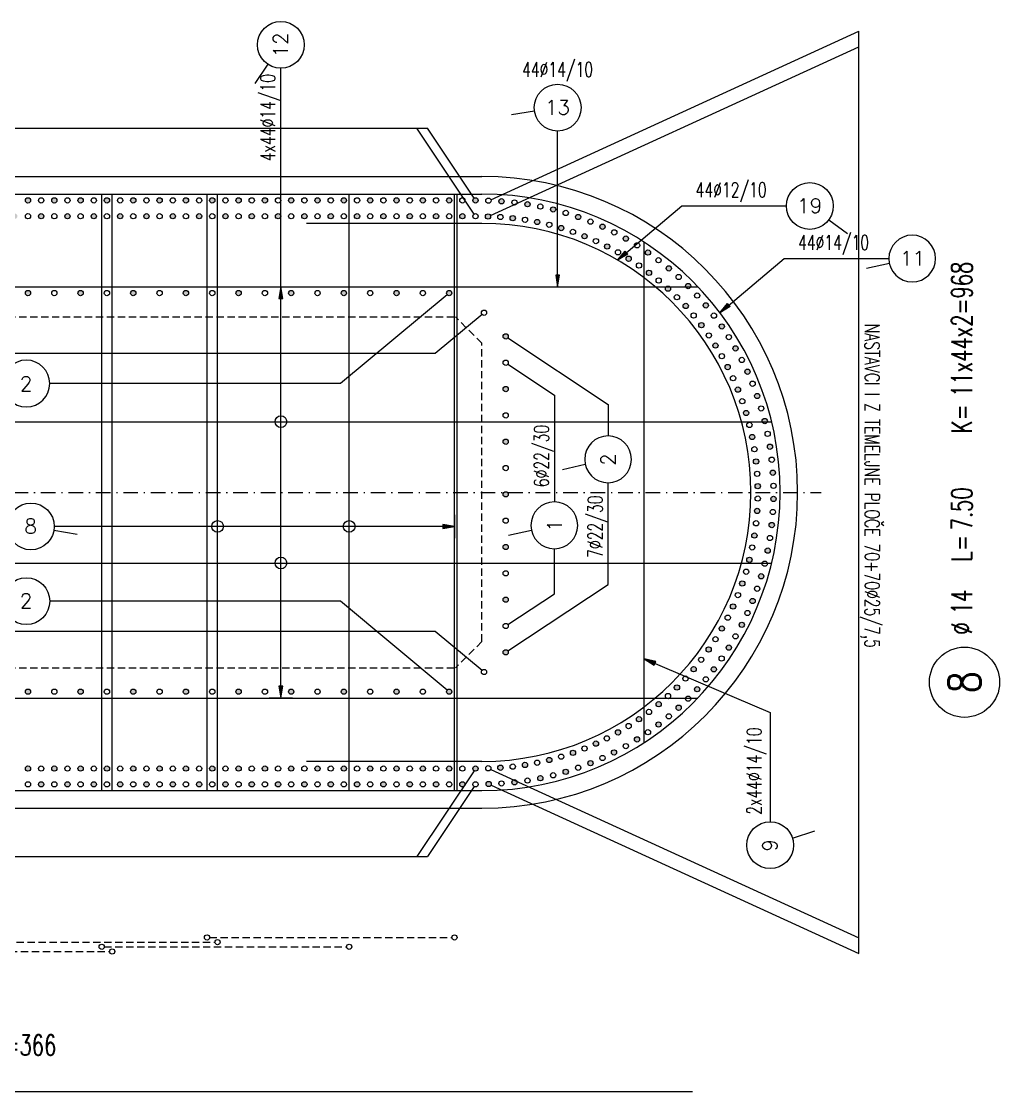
# Model space of a CAD drawing. Extents: x 29670 to 39758, y 69667 to 72992.
# Drawn here: x 35438 to 36274, y 70727 to 71642 of the extents above; entities that cross this region are included whole.
import ezdxf
from ezdxf.enums import TextEntityAlignment as Align

# ---------------------------------------------------------------- set-up
doc = ezdxf.new("R2010")
doc.units = 0
doc.header["$LTSCALE"] = 50
doc.linetypes.add('CENTER', pattern=[0.47, 0.25, -0.1, 0.02, -0.1])
doc.linetypes.add('HIDDEN2', pattern=[0.1875, 0.125, -0.0625])
for name, color, linetype in [('ARM', 1, 'CONTINUOUS'), ('ARM-I', 6, 'CONTINUOUS'), ('ARMATURA', 1, 'CONTINUOUS'), ('BETON', 7, 'CONTINUOUS'), ('CRTICA', 7, 'CONTINUOUS'), ('KOTE', 4, 'CONTINUOUS'), ('NEVIDLJIVO', 9, 'HIDDEN2'), ('OSI', 2, 'CENTER'), ('TANKO', 8, 'CONTINUOUS')]:
    doc.layers.add(name, color=color, linetype=linetype)
doc.styles.add('KOTE', font='romans.shx', dxfattribs={"width": 0.7})
doc.styles.get("Standard").update_dxf_attribs({"font": 'romans.shx', "width": 0.9})

# ---------------------------------------------------------------- blocks, each defined once
blk = doc.blocks.new('POZ')
at = {"layer": 'ARM-I'}
blk.add_circle((0, 0), 0.6, dxfattribs=at)
at = {"layer": 'ARM', "width": 0.7}
for s, p in [('%%c', (0.814, -0.125)), ('L=', (2.064, -0.125)), ('K=', (4.256, -0.125))]:
    blk.add_text(s, height=0.35, dxfattribs=at).set_placement(p)
for tag, p in [('VA', (0.879, 0.435)), ('FI', (1.162, -0.13)), ('DUZ', (2.598, -0.13)), ('KOM', (4.881, -0.13))]:
    blk.add_attdef(tag, p, '', height=0.35, dxfattribs=at)
at = {"layer": 'ARM', "width": 0.7, "flags": 1}
for tag, p in [('TIP', (1.038, -0.896)), ('A', (1.162, -1.411)), ('B', (1.162, -1.918)), ('C', (1.162, -2.426)), ('D', (1.162, -2.934)), ('E', (1.162, -3.441)), ('F', (1.162, -3.949)), ('G', (1.162, -4.457)), ('H', (1.162, -4.964)), ('I', (1.162, -5.472)), ('J', (1.162, -5.98)), ('K', (1.162, -6.487)), ('L', (1.162, -6.995)), ('M', (1.162, -7.503)), ('N', (1.162, -8.011))]:
    blk.add_attdef(tag, p, '', height=0.35, dxfattribs=at)
at = {"layer": 'ARM-I', "width": 0.8}
blk.add_attdef('POZ', text='', height=0.55, dxfattribs=at).set_placement((0, 0), align=Align.MIDDLE)
blk = doc.blocks.new('P')
at = {"layer": 'KOTE'}
blk.add_circle((0, 0), 0.4, dxfattribs=at)
blk.add_attdef('P', text='', height=0.25, dxfattribs=at).set_placement((-0.004, 0.004), align=Align.MIDDLE)
blk = doc.blocks.new('S')
at = {"layer": 'KOTE', "color": 9}
blk.add_line((0, 1), (0, -1), dxfattribs=at)
blk.add_lwpolyline([(-1, 0.167), (-1, -0.167), (0, 0)], close=True, dxfattribs=at)
at = {"layer": 'KOTE', "color": 9, "linetype": 'ByBlock'}
blk.add_solid([(-1, 0.167), (-1, -0.167), (0, 0)], dxfattribs=at)
blk = doc.blocks.new('STR')
at = {"layer": 'KOTE', "color": 9}
blk.add_lwpolyline([(-1, 0.167), (-1, -0.167), (0, 0)], close=True, dxfattribs=at)
at = {"layer": 'KOTE', "color": 9, "linetype": 'ByBlock'}
blk.add_solid([(-1, 0.167), (-1, -0.167), (0, 0)], dxfattribs=at)

msp = doc.modelspace()

# ---------------------------------------------------------------- hatches: boundary and pattern name
at = {"layer": 'TANKO'}
h = msp.add_hatch(color=256, dxfattribs=at)
edge = h.paths.add_edge_path()
edge.add_arc((35713.42, 71488.92), 2.25, 0, 360)
edge = h.paths.add_edge_path()
edge.add_arc((35702.16, 71475.42), 2.25, 0, 360)
edge = h.paths.add_edge_path()
edge.add_arc((35690.91, 71488.92), 2.25, 0, 360)
edge = h.paths.add_edge_path()
edge.add_arc((35679.66, 71475.42), 2.25, 0, 360)
edge = h.paths.add_edge_path()
edge.add_arc((35668.4, 71488.92), 2.25, 0, 360)
edge = h.paths.add_edge_path()
edge.add_arc((35657.15, 71475.42), 2.25, 0, 360)
edge = h.paths.add_edge_path()
edge.add_arc((35645.89, 71488.92), 2.25, 0, 360)
edge = h.paths.add_edge_path()
edge.add_arc((35634.64, 71475.42), 2.25, 0, 360)
edge = h.paths.add_edge_path()
edge.add_arc((35623.39, 71488.92), 2.25, 0, 360)
edge = h.paths.add_edge_path()
edge.add_arc((35612.13, 71475.42), 2.25, 0, 360)
edge = h.paths.add_edge_path()
edge.add_arc((35600.88, 71488.92), 2.25, 0, 360)
edge = h.paths.add_edge_path()
edge.add_arc((35589.62, 71475.42), 2.25, 0, 360)
edge = h.paths.add_edge_path()
edge.add_arc((35578.37, 71488.92), 2.25, 0, 360)
edge = h.paths.add_edge_path()
edge.add_arc((35567.11, 71475.42), 2.25, 0, 360)
edge = h.paths.add_edge_path()
edge.add_arc((35555.86, 71488.92), 2.25, 0, 360)
edge = h.paths.add_edge_path()
edge.add_arc((35544.61, 71475.42), 2.25, 0, 360)
edge = h.paths.add_edge_path()
edge.add_arc((35533.35, 71488.92), 2.25, 0, 360)
edge = h.paths.add_edge_path()
edge.add_arc((35522.1, 71475.42), 2.25, 0, 360)
edge = h.paths.add_edge_path()
edge.add_arc((35510.84, 71488.92), 2.25, 0, 360)
edge = h.paths.add_edge_path()
edge.add_arc((35499.59, 71475.42), 2.25, 0, 360)
edge = h.paths.add_edge_path()
edge.add_arc((35488.33, 71488.92), 2.25, 0, 360)
edge = h.paths.add_edge_path()
edge.add_arc((35477.08, 71475.42), 2.25, 0, 360)
edge = h.paths.add_edge_path()
edge.add_arc((35465.83, 71488.92), 2.25, 0, 360)
edge = h.paths.add_edge_path()
edge.add_arc((35454.57, 71475.42), 2.25, 0, 360)
edge = h.paths.add_edge_path()
edge.add_arc((35443.32, 71488.92), 2.25, 0, 360)
edge = h.paths.add_edge_path()
edge.add_arc((35432.06, 71475.42), 2.25, 0, 360)
edge = h.paths.add_edge_path()
edge.add_arc((35420.81, 71488.92), 2.25, 0, 360)
edge = h.paths.add_edge_path()
edge.add_arc((35409.56, 71475.42), 2.25, 0, 360)
edge = h.paths.add_edge_path()
edge.add_arc((35398.3, 71488.92), 2.25, 0, 360)
edge = h.paths.add_edge_path()
edge.add_arc((35387.05, 71475.42), 2.25, 0, 360)
edge = h.paths.add_edge_path()
edge.add_arc((35375.79, 71488.92), 2.25, 0, 360)
edge = h.paths.add_edge_path()
edge.add_arc((35364.54, 71475.42), 2.25, 0, 360)
edge = h.paths.add_edge_path()
edge.add_arc((35353.28, 71488.92), 2.25, 0, 360)
edge = h.paths.add_edge_path()
edge.add_arc((35342.03, 71475.42), 2.25, 0, 360)
edge = h.paths.add_edge_path()
edge.add_arc((35330.78, 71488.92), 2.25, 0, 360)
edge = h.paths.add_edge_path()
edge.add_arc((35319.52, 71475.42), 2.25, 0, 360)
h = msp.add_hatch(color=256, dxfattribs=at)
edge = h.paths.add_edge_path()
edge.add_arc((36007.72, 71415.7), 2.25, 0, 360)
edge = h.paths.add_edge_path()
edge.add_arc((35990.52, 71413.46), 2.25, 0, 360)
edge = h.paths.add_edge_path()
edge.add_arc((35991.2, 71430.8), 2.25, 0, 360)
edge = h.paths.add_edge_path()
edge.add_arc((35974.28, 71427.02), 2.25, 0, 360)
edge = h.paths.add_edge_path()
edge.add_arc((35973.41, 71444.35), 2.25, 0, 360)
edge = h.paths.add_edge_path()
edge.add_arc((35956.88, 71439.08), 2.25, 0, 360)
edge = h.paths.add_edge_path()
edge.add_arc((35954.46, 71456.25), 2.25, 0, 360)
edge = h.paths.add_edge_path()
edge.add_arc((35938.47, 71449.53), 2.25, 0, 360)
edge = h.paths.add_edge_path()
edge.add_arc((35934.51, 71466.41), 2.25, 0, 360)
edge = h.paths.add_edge_path()
edge.add_arc((35919.19, 71458.29), 2.25, 0, 360)
edge = h.paths.add_edge_path()
edge.add_arc((35913.73, 71474.75), 2.25, 0, 360)
edge = h.paths.add_edge_path()
edge.add_arc((35899.2, 71465.28), 2.25, 0, 360)
edge = h.paths.add_edge_path()
edge.add_arc((35892.3, 71481.19), 2.25, 0, 360)
edge = h.paths.add_edge_path()
edge.add_arc((35878.69, 71470.45), 2.25, 0, 360)
edge = h.paths.add_edge_path()
edge.add_arc((35870.38, 71485.67), 2.25, 0, 360)
edge = h.paths.add_edge_path()
edge.add_arc((35857.78, 71473.76), 2.25, 0, 360)
edge = h.paths.add_edge_path()
edge.add_arc((35848.13, 71488.18), 2.25, 0, 360)
edge = h.paths.add_edge_path()
edge.add_arc((35836.65, 71475.18), 2.25, 0, 360)
edge = h.paths.add_edge_path()
edge.add_arc((35825.96, 71488.92), 2.25, 0, 360)
edge = h.paths.add_edge_path()
edge.add_arc((35814.71, 71475.42), 2.25, 0, 360)
edge = h.paths.add_edge_path()
edge.add_arc((35803.45, 71488.92), 2.25, 0, 360)
edge = h.paths.add_edge_path()
edge.add_arc((35792.2, 71475.42), 2.25, 0, 360)
edge = h.paths.add_edge_path()
edge.add_arc((35780.94, 71488.92), 2.25, 0, 360)
edge = h.paths.add_edge_path()
edge.add_arc((35769.69, 71475.42), 2.25, 0, 360)
edge = h.paths.add_edge_path()
edge.add_arc((35758.44, 71488.92), 2.25, 0, 360)
edge = h.paths.add_edge_path()
edge.add_arc((35747.18, 71475.42), 2.25, 0, 360)
edge = h.paths.add_edge_path()
edge.add_arc((35735.93, 71488.92), 2.25, 0, 360)
edge = h.paths.add_edge_path()
edge.add_arc((35724.67, 71475.42), 2.25, 0, 360)
h = msp.add_hatch(color=256, dxfattribs=at)
edge = h.paths.add_edge_path()
edge.add_arc((35308.27, 71409.72), 2.25, 0, 360)
edge = h.paths.add_edge_path()
edge.add_arc((35353.28, 71409.72), 2.25, 0, 360)
edge = h.paths.add_edge_path()
edge.add_arc((35398.3, 71409.72), 2.25, 0, 360)
edge = h.paths.add_edge_path()
edge.add_arc((35443.32, 71409.72), 2.25, 0, 360)
edge = h.paths.add_edge_path()
edge.add_arc((35488.33, 71409.72), 2.25, 0, 360)
edge = h.paths.add_edge_path()
edge.add_arc((35533.35, 71409.72), 2.25, 0, 360)
edge = h.paths.add_edge_path()
edge.add_arc((35578.37, 71409.72), 2.25, 0, 360)
edge = h.paths.add_edge_path()
edge.add_arc((35623.39, 71409.72), 2.25, 0, 360)
edge = h.paths.add_edge_path()
edge.add_arc((35668.4, 71409.72), 2.25, 0, 360)
edge = h.paths.add_edge_path()
edge.add_arc((35713.42, 71409.72), 2.25, 0, 360)
edge = h.paths.add_edge_path()
edge.add_arc((35758.44, 71409.72), 2.25, 0, 360)
h = msp.add_hatch(color=256, dxfattribs=at)
edge = h.paths.add_edge_path()
edge.add_arc((35803.45, 71409.72), 2.25, 0, 360)
edge = h.paths.add_edge_path()
edge.add_arc((35851.76, 71372.67), 2.25, 0, 360)
edge = h.paths.add_edge_path()
edge.add_arc((35851.76, 71327.65), 2.25, 0, 360)
edge = h.paths.add_edge_path()
edge.add_arc((35851.76, 71282.63), 2.25, 0, 360)
h = msp.add_hatch(color=256, dxfattribs=at)
edge = h.paths.add_edge_path()
edge.add_arc((36070.24, 71167.59), 2.25, 0, 360)
edge = h.paths.add_edge_path()
edge.add_arc((36060.13, 71181.67), 2.25, 0, 360)
edge = h.paths.add_edge_path()
edge.add_arc((36075.76, 71189.54), 2.25, 0, 360)
edge = h.paths.add_edge_path()
edge.add_arc((36064.37, 71202.41), 2.25, 0, 360)
edge = h.paths.add_edge_path()
edge.add_arc((36079.21, 71211.39), 2.25, 0, 360)
edge = h.paths.add_edge_path()
edge.add_arc((36066.75, 71223.45), 2.25, 0, 360)
edge = h.paths.add_edge_path()
edge.add_arc((36080.72, 71233.72), 2.25, 0, 360)
edge = h.paths.add_edge_path()
edge.add_arc((36067.22, 71244.61), 2.25, 0, 360)
edge = h.paths.add_edge_path()
edge.add_arc((36080.22, 71256.1), 2.25, 0, 360)
edge = h.paths.add_edge_path()
edge.add_arc((36065.8, 71265.73), 2.25, 0, 360)
edge = h.paths.add_edge_path()
edge.add_arc((36077.71, 71278.34), 2.25, 0, 360)
edge = h.paths.add_edge_path()
edge.add_arc((36062.48, 71286.64), 2.25, 0, 360)
edge = h.paths.add_edge_path()
edge.add_arc((36073.22, 71300.27), 2.25, 0, 360)
edge = h.paths.add_edge_path()
edge.add_arc((36057.31, 71307.18), 2.25, 0, 360)
edge = h.paths.add_edge_path()
edge.add_arc((36066.79, 71321.71), 2.25, 0, 360)
edge = h.paths.add_edge_path()
edge.add_arc((36050.32, 71327.16), 2.25, 0, 360)
edge = h.paths.add_edge_path()
edge.add_arc((36058.45, 71342.48), 2.25, 0, 360)
edge = h.paths.add_edge_path()
edge.add_arc((36041.56, 71346.43), 2.25, 0, 360)
edge = h.paths.add_edge_path()
edge.add_arc((36048.28, 71362.42), 2.25, 0, 360)
edge = h.paths.add_edge_path()
edge.add_arc((36031.11, 71364.84), 2.25, 0, 360)
edge = h.paths.add_edge_path()
edge.add_arc((36036.52, 71381.16), 2.25, 0, 360)
edge = h.paths.add_edge_path()
edge.add_arc((36019.06, 71382.24), 2.25, 0, 360)
edge = h.paths.add_edge_path()
edge.add_arc((36022.82, 71399.17), 2.25, 0, 360)
edge = h.paths.add_edge_path()
edge.add_arc((36005.69, 71398.68), 2.25, 0, 360)
h = msp.add_hatch(color=256, dxfattribs=at)
edge = h.paths.add_edge_path()
edge.add_arc((35851.76, 71237.62), 2.25, 0, 360)
edge = h.paths.add_edge_path()
edge.add_arc((35851.76, 71192.6), 2.25, 0, 360)
edge = h.paths.add_edge_path()
edge.add_arc((35851.76, 71147.58), 2.25, 0, 360)
edge = h.paths.add_edge_path()
edge.add_arc((35851.76, 71102.57), 2.25, 0, 360)
h = msp.add_hatch(color=256, dxfattribs=at)
edge = h.paths.add_edge_path()
edge.add_arc((35668.4, 71003.22), 2.25, 0, 360)
edge = h.paths.add_edge_path()
edge.add_arc((35679.66, 70989.72), 2.25, 0, 360)
edge = h.paths.add_edge_path()
edge.add_arc((35690.91, 71003.22), 2.25, 0, 360)
edge = h.paths.add_edge_path()
edge.add_arc((35702.16, 70989.72), 2.25, 0, 360)
edge = h.paths.add_edge_path()
edge.add_arc((35713.42, 71003.22), 2.25, 0, 360)
edge = h.paths.add_edge_path()
edge.add_arc((35724.67, 70989.72), 2.25, 0, 360)
edge = h.paths.add_edge_path()
edge.add_arc((35735.93, 71003.22), 2.25, 0, 360)
edge = h.paths.add_edge_path()
edge.add_arc((35747.18, 70989.72), 2.25, 0, 360)
edge = h.paths.add_edge_path()
edge.add_arc((35758.44, 71003.22), 2.25, 0, 360)
edge = h.paths.add_edge_path()
edge.add_arc((35769.69, 70989.72), 2.25, 0, 360)
edge = h.paths.add_edge_path()
edge.add_arc((35780.94, 71003.22), 2.25, 0, 360)
edge = h.paths.add_edge_path()
edge.add_arc((35792.2, 70989.72), 2.25, 0, 360)
edge = h.paths.add_edge_path()
edge.add_arc((35803.45, 71003.22), 2.25, 0, 360)
edge = h.paths.add_edge_path()
edge.add_arc((35814.71, 70989.72), 2.25, 0, 360)
edge = h.paths.add_edge_path()
edge.add_arc((35825.96, 71003.22), 2.25, 0, 360)
edge = h.paths.add_edge_path()
edge.add_arc((35837.21, 70989.98), 2.25, 0, 360)
edge = h.paths.add_edge_path()
edge.add_arc((35847.23, 71003.94), 2.25, 0, 360)
edge = h.paths.add_edge_path()
edge.add_arc((35859.28, 70991.47), 2.25, 0, 360)
edge = h.paths.add_edge_path()
edge.add_arc((35868.26, 71006.3), 2.25, 0, 360)
edge = h.paths.add_edge_path()
edge.add_arc((35881.39, 70994.97), 2.25, 0, 360)
edge = h.paths.add_edge_path()
edge.add_arc((35889, 71010.55), 2.25, 0, 360)
edge = h.paths.add_edge_path()
edge.add_arc((35903.09, 71000.43), 2.25, 0, 360)
edge = h.paths.add_edge_path()
edge.add_arc((35909.28, 71016.64), 2.25, 0, 360)
edge = h.paths.add_edge_path()
edge.add_arc((35924.22, 71007.83), 2.25, 0, 360)
edge = h.paths.add_edge_path()
edge.add_arc((35928.92, 71024.52), 2.25, 0, 360)
edge = h.paths.add_edge_path()
edge.add_arc((35944.36, 71016.97), 2.25, 0, 360)
edge = h.paths.add_edge_path()
edge.add_arc((35947.79, 71034.13), 2.25, 0, 360)
edge = h.paths.add_edge_path()
edge.add_arc((35964.05, 71028.13), 2.25, 0, 360)
edge = h.paths.add_edge_path()
edge.add_arc((35965.71, 71045.39), 2.25, 0, 360)
edge = h.paths.add_edge_path()
edge.add_arc((35982.46, 71040.87), 2.25, 0, 360)
edge = h.paths.add_edge_path()
edge.add_arc((35982.56, 71058.22), 2.25, 0, 360)
edge = h.paths.add_edge_path()
edge.add_arc((35999.64, 71055.21), 2.25, 0, 360)
edge = h.paths.add_edge_path()
edge.add_arc((35998.18, 71072.5), 2.25, 0, 360)
edge = h.paths.add_edge_path()
edge.add_arc((36015.46, 71071.05), 2.25, 0, 360)
edge = h.paths.add_edge_path()
edge.add_arc((36012.46, 71088.13), 2.25, 0, 360)
edge = h.paths.add_edge_path()
edge.add_arc((36029.65, 71088.02), 2.25, 0, 360)
edge = h.paths.add_edge_path()
edge.add_arc((36025.28, 71104.97), 2.25, 0, 360)
edge = h.paths.add_edge_path()
edge.add_arc((36042.55, 71106.62), 2.25, 0, 360)
edge = h.paths.add_edge_path()
edge.add_arc((36036.55, 71122.89), 2.25, 0, 360)
edge = h.paths.add_edge_path()
edge.add_arc((36053.6, 71126.08), 2.25, 0, 360)
edge = h.paths.add_edge_path()
edge.add_arc((36046.16, 71141.75), 2.25, 0, 360)
edge = h.paths.add_edge_path()
edge.add_arc((36062.85, 71146.46), 2.25, 0, 360)
edge = h.paths.add_edge_path()
edge.add_arc((36054.04, 71161.4), 2.25, 0, 360)
h = msp.add_hatch(color=256, dxfattribs=at)
edge = h.paths.add_edge_path()
edge.add_arc((35353.28, 71068.92), 2.25, 0, 360)
edge = h.paths.add_edge_path()
edge.add_arc((35398.3, 71068.92), 2.25, 0, 360)
edge = h.paths.add_edge_path()
edge.add_arc((35443.32, 71068.92), 2.25, 0, 360)
edge = h.paths.add_edge_path()
edge.add_arc((35488.33, 71068.92), 2.25, 0, 360)
edge = h.paths.add_edge_path()
edge.add_arc((35533.35, 71068.92), 2.25, 0, 360)
edge = h.paths.add_edge_path()
edge.add_arc((35578.37, 71068.92), 2.25, 0, 360)
edge = h.paths.add_edge_path()
edge.add_arc((35623.39, 71068.92), 2.25, 0, 360)
edge = h.paths.add_edge_path()
edge.add_arc((35668.4, 71068.92), 2.25, 0, 360)
edge = h.paths.add_edge_path()
edge.add_arc((35713.42, 71068.92), 2.25, 0, 360)
edge = h.paths.add_edge_path()
edge.add_arc((35758.44, 71068.92), 2.25, 0, 360)
edge = h.paths.add_edge_path()
edge.add_arc((35803.45, 71068.92), 2.25, 0, 360)
h = msp.add_hatch(color=256, dxfattribs=at)
edge = h.paths.add_edge_path()
edge.add_arc((35443.32, 71003.22), 2.25, 0, 360)
edge = h.paths.add_edge_path()
edge.add_arc((35454.57, 70989.72), 2.25, 0, 360)
edge = h.paths.add_edge_path()
edge.add_arc((35465.83, 71003.22), 2.25, 0, 360)
edge = h.paths.add_edge_path()
edge.add_arc((35477.08, 70989.72), 2.25, 0, 360)
edge = h.paths.add_edge_path()
edge.add_arc((35488.33, 71003.22), 2.25, 0, 360)
edge = h.paths.add_edge_path()
edge.add_arc((35499.59, 70989.72), 2.25, 0, 360)
edge = h.paths.add_edge_path()
edge.add_arc((35510.84, 71003.22), 2.25, 0, 360)
edge = h.paths.add_edge_path()
edge.add_arc((35522.1, 70989.72), 2.25, 0, 360)
edge = h.paths.add_edge_path()
edge.add_arc((35533.35, 71003.22), 2.25, 0, 360)
edge = h.paths.add_edge_path()
edge.add_arc((35544.61, 70989.72), 2.25, 0, 360)
edge = h.paths.add_edge_path()
edge.add_arc((35555.86, 71003.22), 2.25, 0, 360)
edge = h.paths.add_edge_path()
edge.add_arc((35567.11, 70989.72), 2.25, 0, 360)
edge = h.paths.add_edge_path()
edge.add_arc((35578.37, 71003.22), 2.25, 0, 360)
edge = h.paths.add_edge_path()
edge.add_arc((35589.62, 70989.72), 2.25, 0, 360)
edge = h.paths.add_edge_path()
edge.add_arc((35600.88, 71003.22), 2.25, 0, 360)
edge = h.paths.add_edge_path()
edge.add_arc((35612.13, 70989.72), 2.25, 0, 360)
edge = h.paths.add_edge_path()
edge.add_arc((35623.39, 71003.22), 2.25, 0, 360)
edge = h.paths.add_edge_path()
edge.add_arc((35634.64, 70989.72), 2.25, 0, 360)
edge = h.paths.add_edge_path()
edge.add_arc((35645.89, 71003.22), 2.25, 0, 360)
edge = h.paths.add_edge_path()
edge.add_arc((35657.15, 70989.72), 2.25, 0, 360)

# ---------------------------------------------------------------- linework, layer by layer
at = {"layer": 'ARM', "ltscale": 10}
for radius in [255, 230]:
    msp.add_arc((35831.36, 71239.32, 0), radius, 270, 90, dxfattribs=at)
at = {"layer": 'ARM-I', "elevation": 0}
msp.add_lwpolyline([(34436.36, 70727.05), (36011.36, 70727.05)], dxfattribs=at)
at = {"layer": 'ARMATURA', "ltscale": 10}
for p, q in [((34616.36, 71494.32, 0), (35831.36, 71494.32, 0)), ((35506.34, 70984.32, 0), (35506.34, 71494.32, 0)), ((35515.34, 70984.32, 0), (35515.34, 71494.32, 0)), ((35596.38, 70984.32, 0), (35596.38, 71494.32, 0)), ((35605.38, 70984.32, 0), (35605.38, 71494.32, 0)), ((35717.92, 70984.32, 0), (35717.92, 71494.32, 0)), ((35807.95, 70984.32, 0), (35807.95, 71494.32, 0)), ((35810.21, 70984.32, 0), (35810.21, 71494.32, 0)), ((35831.36, 71469.32, 0), (35681.36, 71469.32, 0)), ((35970.21, 71025.44, 0), (35970.21, 71453.2, 0)), ((34431.65, 71415.12, 0), (36016.08, 71415.12, 0)), ((34368.62, 71299.74, 0), (36079.1, 71299.74, 0)), ((34368.62, 71178.9, 0), (36079.1, 71178.9, 0)), ((34431.65, 71063.52, 0), (36016.08, 71063.52, 0)), ((35831.36, 71009.32, 0), (35681.36, 71009.32, 0)), ((34616.36, 70984.32, 0), (35831.36, 70984.32, 0))]:
    msp.add_line(p, q, dxfattribs=at)
at = {"layer": 'BETON', "ltscale": 10}
for p, q in [((34616.36, 71509.32, 0), (35831.36, 71509.32, 0)), ((34616.36, 70969.32, 0), (35831.36, 70969.32, 0))]:
    msp.add_line(p, q, dxfattribs=at)
msp.add_arc((35831.36, 71239.32, 0), 270, 270, 90, dxfattribs=at)
at = {"layer": 'CRTICA'}
for p, q in [((35648.39, 71605.34, 0), (35637.24, 71588.74, 0)), ((35876.44, 71565.11, 0), (35856.68, 71561.97, 0)), ((36127.96, 71472.43), (36144.13, 71460.66)), ((36179.81, 71434.94), (36160.27, 71430.69)), ((35919.8, 71263.09, 0), (35900.3, 71258.62, 0)), ((35465.55, 71206.92, 0), (35485.28, 71203.63, 0)), ((35873.82, 71206.8, 0), (35854.28, 71202.5, 0)), ((36096.93, 70943.81, 0), (36115.98, 70949.89, 0))]:
    msp.add_line(p, q, dxfattribs=at)
at = {"layer": 'KOTE'}
for centre, radius in [((35443.32, 71488.92, 0), 2.25), ((35454.57, 71488.92, 0), 2.25), ((35465.83, 71488.92, 0), 2.25), ((35477.08, 71488.92, 0), 2.25), ((35488.33, 71488.92, 0), 2.25), ((35499.59, 71488.92, 0), 2.25), ((35510.84, 71488.92, 0), 2.25), ((35522.1, 71488.92, 0), 2.25), ((35533.35, 71488.92, 0), 2.25), ((35544.61, 71488.92, 0), 2.25), ((35555.86, 71488.92, 0), 2.25), ((35567.11, 71488.92, 0), 2.25), ((35578.37, 71488.92, 0), 2.25), ((35589.62, 71488.92, 0), 2.25), ((35600.88, 71488.92, 0), 2.25), ((35612.13, 71488.92, 0), 2.25), ((35623.39, 71488.92, 0), 2.25), ((35634.64, 71488.92, 0), 2.25), ((35645.89, 71488.92, 0), 2.25), ((35657.15, 71488.92, 0), 2.25), ((35668.4, 71488.92, 0), 2.25), ((35679.66, 71488.92, 0), 2.25), ((35690.91, 71488.92, 0), 2.25), ((35702.16, 71488.92, 0), 2.25), ((35713.42, 71488.92, 0), 2.25), ((35724.67, 71488.92, 0), 2.25), ((35735.93, 71488.92, 0), 2.25), ((35747.18, 71488.92, 0), 2.25), ((35758.44, 71488.92, 0), 2.25), ((35769.69, 71488.92, 0), 2.25), ((35780.94, 71488.92, 0), 2.25), ((35792.2, 71488.92, 0), 2.25), ((35803.45, 71488.92, 0), 2.25), ((35814.71, 71488.92, 0), 2.25), ((35825.96, 71488.92, 0), 2.25), ((35836.95, 71488.68, 0), 2.25), ((35848.13, 71488.18, 0), 2.25), ((35859.29, 71487.17, 0), 2.25), ((35870.38, 71485.67, 0), 2.25), ((35881.39, 71483.67, 0), 2.25), ((35892.3, 71481.19, 0), 2.25), ((35443.32, 71475.42, 0), 2.25), ((35454.57, 71475.42, 0), 2.25), ((35465.83, 71475.42, 0), 2.25), ((35477.08, 71475.42, 0), 2.25), ((35488.33, 71475.42, 0), 2.25), ((35499.59, 71475.42, 0), 2.25), ((35510.84, 71475.42, 0), 2.25), ((35522.1, 71475.42, 0), 2.25), ((35533.35, 71475.42, 0), 2.25), ((35544.61, 71475.42, 0), 2.25), ((35555.86, 71475.42, 0), 2.25), ((35567.11, 71475.42, 0), 2.25), ((35578.37, 71475.42, 0), 2.25), ((35589.62, 71475.42, 0), 2.25), ((35600.88, 71475.42, 0), 2.25), ((35612.13, 71475.42, 0), 2.25), ((35623.39, 71475.42, 0), 2.25), ((35634.64, 71475.42, 0), 2.25), ((35645.89, 71475.42, 0), 2.25), ((35657.15, 71475.42, 0), 2.25), ((35668.4, 71475.42, 0), 2.25), ((35679.66, 71475.42, 0), 2.25), ((35690.91, 71475.42, 0), 2.25), ((35702.16, 71475.42, 0), 2.25), ((35713.42, 71475.42, 0), 2.25), ((35724.67, 71475.42, 0), 2.25), ((35735.93, 71475.42, 0), 2.25), ((35747.18, 71475.42, 0), 2.25), ((35758.44, 71475.42, 0), 2.25), ((35769.69, 71475.42, 0), 2.25), ((35780.94, 71475.42, 0), 2.25), ((35792.2, 71475.42, 0), 2.25), ((35803.45, 71475.42, 0), 2.25), ((35814.71, 71475.42, 0), 2.25), ((35825.96, 71475.42, 0), 2.25), ((35836.65, 71475.18, 0), 2.25), ((35847.22, 71474.71, 0), 2.25), ((35857.78, 71473.76, 0), 2.25), ((35868.27, 71472.34, 0), 2.25), ((35878.69, 71470.45, 0), 2.25), ((35903.09, 71478.21, 0), 2.25), ((35913.73, 71474.75, 0), 2.25), ((35924.21, 71470.82, 0), 2.25), ((35889, 71468.1, 0), 2.25), ((35899.2, 71465.28, 0), 2.25), ((35909.27, 71462.01, 0), 2.25), ((35934.51, 71466.41, 0), 2.25), ((35944.6, 71461.56, 0), 2.25), ((35919.19, 71458.29, 0), 2.25), ((35928.93, 71454.12, 0), 2.25), ((35954.46, 71456.25, 0), 2.25), ((35938.47, 71449.53, 0), 2.25), ((35947.79, 71444.51, 0), 2.25), ((35964.06, 71450.51, 0), 2.25), ((35973.41, 71444.35, 0), 2.25), ((35956.88, 71439.08, 0), 2.25), ((35982.46, 71437.77, 0), 2.25), ((35965.72, 71433.25, 0), 2.25), ((35974.28, 71427.02, 0), 2.25), ((35991.2, 71430.8, 0), 2.25), ((35982.55, 71420.43, 0), 2.25), ((35999.63, 71423.43, 0), 2.25), ((36007.72, 71415.7, 0), 2.25), ((35443.32, 71409.72, 0), 2.25), ((35465.83, 71409.72, 0), 2.25), ((35488.33, 71409.72, 0), 2.25), ((35510.84, 71409.72, 0), 2.25), ((35533.35, 71409.72, 0), 2.25), ((35555.86, 71409.72, 0), 2.25), ((35578.37, 71409.72, 0), 2.25), ((35600.88, 71409.72, 0), 2.25), ((35623.39, 71409.72, 0), 2.25), ((35645.89, 71409.72, 0), 2.25), ((35668.4, 71409.72, 0), 2.25), ((35690.91, 71409.72, 0), 2.25), ((35713.42, 71409.72, 0), 2.25), ((35735.93, 71409.72, 0), 2.25), ((35758.44, 71409.72, 0), 2.25), ((35780.94, 71409.72, 0), 2.25), ((35803.45, 71409.72, 0), 2.25), ((35990.52, 71413.46, 0), 2.25), ((35998.18, 71406.15, 0), 2.25), ((36015.46, 71407.6, 0), 2.25), ((36005.69, 71398.68, 0), 2.25), ((36022.82, 71399.17, 0), 2.25), ((35833.23, 71392.9, 0), 2.25), ((36012.46, 71390.52, 0), 2.25), ((36029.8, 71390.42, 0), 2.25), ((36019.06, 71382.24, 0), 2.25), ((36036.52, 71381.16, 0), 2.25), ((35851.76, 71372.67, 0), 2.25), ((36025.42, 71373.48, 0), 2.25), ((36042.54, 71372.03, 0), 2.25), ((36031.11, 71364.84, 0), 2.25), ((36048.28, 71362.42, 0), 2.25), ((36036.55, 71355.76, 0), 2.25), ((36053.59, 71352.56, 0), 2.25), ((35851.76, 71350.16, 0), 2.25), ((36041.56, 71346.43, 0), 2.25), ((36058.45, 71342.48, 0), 2.25), ((36046.16, 71336.9, 0), 2.25), ((35851.76, 71327.65, 0), 2.25), ((36050.32, 71327.16, 0), 2.25), ((36062.85, 71332.19, 0), 2.25), ((36054.04, 71317.25, 0), 2.25), ((36066.79, 71321.71, 0), 2.25), ((36057.31, 71307.18, 0), 2.25), ((36070.24, 71311.06, 0), 2.25), ((35659.54, 71299.74, 0), 5), ((35851.76, 71305.14, 0), 2.25), ((36060.13, 71296.97, 0), 2.25), ((36073.22, 71300.27, 0), 2.25), ((36075.71, 71289.35, 0), 2.25), ((35851.76, 71282.63, 0), 2.25), ((36062.48, 71286.64, 0), 2.25), ((36077.71, 71278.34, 0), 2.25), ((36064.38, 71276.22, 0), 2.25), ((35851.76, 71260.12, 0), 2.25), ((36065.8, 71265.73, 0), 2.25), ((36079.21, 71267.24, 0), 2.25), ((36066.75, 71255.19, 0), 2.25), ((36080.22, 71256.1, 0), 2.25), ((36067.22, 71244.61, 0), 2.25), ((36080.72, 71244.91, 0), 2.25), ((35851.76, 71237.62, 0), 2.25), ((36067.23, 71234.02, 0), 2.25), ((36080.72, 71233.72, 0), 2.25), ((36066.75, 71223.45, 0), 2.25), ((35851.76, 71215.11, 0), 2.25), ((36080.22, 71222.54, 0), 2.25), ((35605.38, 71210.21, 0), 5), ((35717.92, 71210.21, 0), 5), ((36065.8, 71212.9, 0), 2.25), ((36079.21, 71211.39, 0), 2.25), ((36064.37, 71202.41, 0), 2.25), ((36077.71, 71200.3, 0), 2.25), ((35851.76, 71192.6, 0), 2.25), ((36062.53, 71192.23, 0), 2.25), ((36075.76, 71189.54, 0), 2.25), ((35659.54, 71178.9, 0), 5), ((36060.13, 71181.67, 0), 2.25), ((36073.22, 71178.38, 0), 2.25), ((35851.76, 71170.09, 0), 2.25), ((36057.31, 71171.47, 0), 2.25), ((36054.04, 71161.4, 0), 2.25), ((36070.24, 71167.59, 0), 2.25), ((36050.33, 71151.49, 0), 2.25), ((36066.78, 71156.94, 0), 2.25), ((35851.76, 71147.58, 0), 2.25), ((36046.16, 71141.75, 0), 2.25), ((36062.85, 71146.46, 0), 2.25), ((36041.57, 71132.21, 0), 2.25), ((36058.45, 71136.17, 0), 2.25), ((35851.76, 71125.07, 0), 2.25), ((36036.55, 71122.89, 0), 2.25), ((36053.6, 71126.08, 0), 2.25), ((36031.12, 71113.8, 0), 2.25), ((36048.29, 71116.23, 0), 2.25), ((36025.28, 71104.97, 0), 2.25), ((36042.55, 71106.62, 0), 2.25), ((35851.76, 71102.57, 0), 2.25), ((36018.91, 71096.21, 0), 2.25), ((36036.38, 71097.28, 0), 2.25), ((36012.46, 71088.13, 0), 2.25), ((36029.65, 71088.02, 0), 2.25), ((35833.23, 71085.74, 0), 2.25), ((36005.5, 71080.15, 0), 2.25), ((36022.82, 71079.47, 0), 2.25), ((35443.32, 71068.92, 0), 2.25), ((35465.83, 71068.92, 0), 2.25), ((35488.33, 71068.92, 0), 2.25), ((35510.84, 71068.92, 0), 2.25), ((35533.35, 71068.92, 0), 2.25), ((35555.86, 71068.92, 0), 2.25), ((35578.37, 71068.92, 0), 2.25), ((35600.88, 71068.92, 0), 2.25), ((35623.39, 71068.92, 0), 2.25), ((35645.89, 71068.92, 0), 2.25), ((35668.4, 71068.92, 0), 2.25), ((35690.91, 71068.92, 0), 2.25), ((35713.42, 71068.92, 0), 2.25), ((35735.93, 71068.92, 0), 2.25), ((35758.44, 71068.92, 0), 2.25), ((35780.94, 71068.92, 0), 2.25), ((35803.45, 71068.92, 0), 2.25), ((35998.18, 71072.5, 0), 2.25), ((36015.46, 71071.05, 0), 2.25), ((35990.53, 71065.18, 0), 2.25), ((36007.73, 71062.95, 0), 2.25), ((35974.28, 71051.61, 0), 2.25), ((35982.56, 71058.22, 0), 2.25), ((35999.64, 71055.21, 0), 2.25), ((35965.71, 71045.39, 0), 2.25), ((35982.46, 71040.87, 0), 2.25), ((35991.21, 71047.85, 0), 2.25), ((35947.79, 71034.13, 0), 2.25), ((35956.87, 71039.56, 0), 2.25), ((35973.4, 71034.29, 0), 2.25), ((35928.92, 71024.52, 0), 2.25), ((35938.25, 71029.01, 0), 2.25), ((35954.45, 71022.39, 0), 2.25), ((35964.05, 71028.13, 0), 2.25), ((35899.21, 71013.36, 0), 2.25), ((35909.28, 71016.64, 0), 2.25), ((35919.19, 71020.36, 0), 2.25), ((35944.36, 71016.97, 0), 2.25), ((35836.89, 71003.47, 0), 2.25), ((35847.23, 71003.94, 0), 2.25), ((35857.77, 71004.89, 0), 2.25), ((35868.26, 71006.3, 0), 2.25), ((35878.68, 71008.19, 0), 2.25), ((35889, 71010.55, 0), 2.25), ((35913.74, 71003.9, 0), 2.25), ((35924.22, 71007.83, 0), 2.25), ((35934.51, 71012.23, 0), 2.25), ((35443.32, 71003.22, 0), 2.25), ((35454.57, 71003.22, 0), 2.25), ((35465.83, 71003.22, 0), 2.25), ((35477.08, 71003.22, 0), 2.25), ((35488.33, 71003.22, 0), 2.25), ((35499.59, 71003.22, 0), 2.25), ((35510.84, 71003.22, 0), 2.25), ((35522.1, 71003.22, 0), 2.25), ((35533.35, 71003.22, 0), 2.25), ((35544.61, 71003.22, 0), 2.25), ((35555.86, 71003.22, 0), 2.25), ((35567.11, 71003.22, 0), 2.25), ((35578.37, 71003.22, 0), 2.25), ((35589.62, 71003.22, 0), 2.25), ((35600.88, 71003.22, 0), 2.25), ((35612.13, 71003.22, 0), 2.25), ((35623.39, 71003.22, 0), 2.25), ((35634.64, 71003.22, 0), 2.25), ((35645.89, 71003.22, 0), 2.25), ((35657.15, 71003.22, 0), 2.25), ((35668.4, 71003.22, 0), 2.25), ((35679.66, 71003.22, 0), 2.25), ((35690.91, 71003.22, 0), 2.25), ((35702.16, 71003.22, 0), 2.25), ((35713.42, 71003.22, 0), 2.25), ((35724.67, 71003.22, 0), 2.25), ((35735.93, 71003.22, 0), 2.25), ((35747.18, 71003.22, 0), 2.25), ((35758.44, 71003.22, 0), 2.25), ((35769.69, 71003.22, 0), 2.25), ((35780.94, 71003.22, 0), 2.25), ((35792.2, 71003.22, 0), 2.25), ((35803.45, 71003.22, 0), 2.25), ((35814.71, 71003.22, 0), 2.25), ((35825.96, 71003.22, 0), 2.25), ((35881.39, 70994.97, 0), 2.25), ((35892.3, 70997.46, 0), 2.25), ((35903.09, 71000.43, 0), 2.25), ((35443.32, 70989.72, 0), 2.25), ((35454.57, 70989.72, 0), 2.25), ((35465.83, 70989.72, 0), 2.25), ((35477.08, 70989.72, 0), 2.25), ((35488.33, 70989.72, 0), 2.25), ((35499.59, 70989.72, 0), 2.25), ((35510.84, 70989.72, 0), 2.25), ((35522.1, 70989.72, 0), 2.25), ((35533.35, 70989.72, 0), 2.25), ((35544.61, 70989.72, 0), 2.25), ((35555.86, 70989.72, 0), 2.25), ((35567.11, 70989.72, 0), 2.25), ((35578.37, 70989.72, 0), 2.25), ((35589.62, 70989.72, 0), 2.25), ((35600.88, 70989.72, 0), 2.25), ((35612.13, 70989.72, 0), 2.25), ((35623.39, 70989.72, 0), 2.25), ((35634.64, 70989.72, 0), 2.25), ((35645.89, 70989.72, 0), 2.25), ((35657.15, 70989.72, 0), 2.25), ((35668.4, 70989.72, 0), 2.25), ((35679.66, 70989.72, 0), 2.25), ((35690.91, 70989.72, 0), 2.25), ((35702.16, 70989.72, 0), 2.25), ((35713.42, 70989.72, 0), 2.25), ((35724.67, 70989.72, 0), 2.25), ((35735.93, 70989.72, 0), 2.25), ((35747.18, 70989.72, 0), 2.25), ((35758.44, 70989.72, 0), 2.25), ((35769.69, 70989.72, 0), 2.25), ((35780.94, 70989.72, 0), 2.25), ((35792.2, 70989.72, 0), 2.25), ((35803.45, 70989.72, 0), 2.25), ((35814.71, 70989.72, 0), 2.25), ((35825.96, 70989.72, 0), 2.25), ((35837.21, 70989.98, 0), 2.25), ((35848.14, 70990.47, 0), 2.25), ((35859.28, 70991.47, 0), 2.25), ((35870.38, 70992.97, 0), 2.25), ((35596.38, 70858.83, 0), 2.25), ((35807.95, 70858.83, 0), 2.25), ((35506.34, 70850.83, 0), 2.25), ((35605.38, 70854.83, 0), 2.25), ((35717.92, 70850.83, 0), 2.25), ((35515.34, 70846.83, 0), 2.25)]:
    msp.add_circle(centre, radius, dxfattribs=at)
at = {"layer": 'NEVIDLJIVO'}
for p, q in [((34638.86, 71389.32, 0), (35808.86, 71389.32, 0)), ((35831.36, 71366.82, 0), (35808.86, 71389.32, 0)), ((35831.36, 71111.82, 0), (35831.36, 71366.82, 0)), ((35831.36, 71111.82, 0), (35808.86, 71089.32, 0)), ((34638.86, 71089.32, 0), (35808.86, 71089.32, 0)), ((35396.05, 70854.83, 0), (35603.13, 70854.83, 0)), ((35508.59, 70850.83, 0), (35715.67, 70850.83, 0)), ((35598.63, 70858.83, 0), (35805.7, 70858.83, 0)), ((35306.02, 70846.83, 0), (35513.09, 70846.83, 0))]:
    msp.add_line(p, q, dxfattribs=at)
at = {"layer": 'OSI'}
msp.add_line((34326.36, 71239.32, 0), (36121.36, 71239.32, 0), dxfattribs=at)
at = {"layer": 'TANKO'}
for p, q in [((35839.04, 71489.51, 0), (36153.78, 71633.64)), ((36153.78, 70845, 0), (36153.78, 71633.64)), ((35838.74, 71476.01, 0), (36153.78, 71620.28, 0)), ((35659.54, 71415.12, 0), (35659.54, 71601.95, 0)), ((34662.94, 71550.55, 0), (35784.78, 71550.55, 0)), ((35824.71, 71477.29, 0), (35775.76, 71550.55, 0)), ((35824.71, 71490.79, 0), (35784.78, 71550.55, 0)), ((35896.19, 71415.12, 0), (35896.19, 71548.24, 0)), ((35947.33, 71437.94, 0), (36002.33, 71484.19)), ((36002.33, 71484.19), (36091.79, 71484.19)), ((36034.9, 71392.93, 0), (36089.9, 71439.19)), ((36089.9, 71439.19), (36179.35, 71439.19)), ((35659.54, 71068.92, 0), (35659.54, 71415.12, 0)), ((35801.72, 71408.28, 0), (35710.55, 71332.33, 0)), ((35831.51, 71391.46, 0), (35791.53, 71358.15, 0)), ((35853.64, 71371.42, 0), (35939.29, 71314.55, 0)), ((35791.53, 71358.15, 0), (35095.76, 71358.15, 0)), ((35853.64, 71348.91, 0), (35893.35, 71322.54, 0)), ((35710.55, 71332.33, 0), (35461.88, 71332.33, 0)), ((35893.35, 71322.54, 0), (35893.35, 71231.09, 0)), ((35939.29, 71314.55, 0), (35939.29, 71287.55, 0)), ((35939.29, 71160.69, 0), (35939.29, 71247.55, 0)), ((35807.95, 71210.21, 0), (35465.82, 71210.21, 0)), ((35893.35, 71152.69, 0), (35893.35, 71191.09, 0)), ((35853.64, 71103.81, 0), (35939.29, 71160.69, 0)), ((35853.64, 71126.32, 0), (35893.35, 71152.69, 0)), ((35710.55, 71146.32, 0), (35461.88, 71146.32, 0)), ((35801.72, 71070.36, 0), (35710.55, 71146.32, 0)), ((35791.53, 71120.49, 0), (35095.76, 71120.49, 0)), ((35831.51, 71087.18, 0), (35791.53, 71120.49, 0)), ((35970.21, 71097.04, 0), (36077.87, 71051.12, 0)), ((36077.87, 71051.12, 0), (36077.87, 70957.73, 0)), ((35824.71, 71001.35, 0), (35775.76, 70928.09, 0)), ((35838.94, 71002.53, 0), (36153.78, 70858.36, 0)), ((35824.71, 70987.85, 0), (35784.78, 70928.09, 0)), ((35839.25, 70989.04, 0), (36153.78, 70845, 0)), ((34662.94, 70928.09, 0), (35784.78, 70928.09, 0))]:
    msp.add_line(p, q, dxfattribs=at)

# ---------------------------------------------------------------- block references
at = {"layer": 'KOTE'}
ref = msp.add_blockref('P', (35659.54, 71621.95, 0), dxfattribs=dict(at, xscale=50, yscale=50, zscale=50, rotation=90))
ref.add_attrib('P', '12', dxfattribs={"height": 12.5, "rotation": 90}).set_placement((35659.33, 71621.77, 0), align=Align.MIDDLE)
ref = msp.add_blockref('P', (35896.19, 71568.24, 0), dxfattribs=dict(at, xscale=50, yscale=50, zscale=50))
ref.add_attrib('P', '13', dxfattribs={"height": 12.5}).set_placement((35896.01, 71568.45, 0), align=Align.MIDDLE)
ref = msp.add_blockref('P', (36111.79, 71484.19), dxfattribs=dict(at, xscale=50, yscale=50, zscale=50))
ref.add_attrib('P', '19', dxfattribs={"height": 12.5}).set_placement((36111.61, 71484.4), align=Align.MIDDLE)
ref = msp.add_blockref('P', (36199.35, 71439.19), dxfattribs=dict(at, xscale=-50, yscale=50, zscale=50))
ref.add_attrib('P', '11', dxfattribs={"height": 12.5}).set_placement((36199.53, 71439.39), align=Align.MIDDLE)
at = {"layer": 'KOTE', "xscale": 50, "yscale": 50, "zscale": 50, "rotation": 90}
msp.add_blockref('POZ', (36244.04, 71077, 0), dxfattribs=at).add_auto_attribs({'POZ': '8', 'FI': '14', 'DUZ': '7.50', 'KOM': '11x44x2=968'})
at = {"layer": 'KOTE', "xscale": 10, "yscale": 10, "zscale": 10}
for name, p, rotation in [('STR', (35896.19, 71415.12, 0), 270), ('S', (35659.54, 71415.12, 0), 90), ('S', (35659.54, 71063.52, 0), 270)]:
    msp.add_blockref(name, p, dxfattribs=dict(at, rotation=rotation))
at = {"layer": 'KOTE'}
ref = msp.add_blockref('P', (35441.88, 71332.33, 0), dxfattribs=dict(at, xscale=-50, yscale=50, zscale=50, rotation=180))
ref.add_attrib('P', '2', dxfattribs={"height": 12.5}).set_placement((35441.7, 71332.12, 0), align=Align.MIDDLE)
ref = msp.add_blockref('P', (35939.29, 71267.55, 0), dxfattribs=dict(at, xscale=-50, yscale=50, zscale=50, rotation=270))
ref.add_attrib('P', '2', dxfattribs={"height": 12.5, "rotation": 90}).set_placement((35939.49, 71267.37, 0), align=Align.MIDDLE)
ref = msp.add_blockref('P', (35445.82, 71210.21, 0), dxfattribs=dict(at, xscale=50, yscale=50, zscale=50))
ref.add_attrib('P', '8', dxfattribs={"height": 12.5}).set_placement((35445.64, 71210.41, 0), align=Align.MIDDLE)
ref = msp.add_blockref('P', (35893.35, 71211.09, 0), dxfattribs=dict(at, xscale=-50, yscale=50, zscale=50, rotation=270))
ref.add_attrib('P', '1', dxfattribs={"height": 12.5, "rotation": 90}).set_placement((35893.55, 71210.91, 0), align=Align.MIDDLE)
at = {"layer": 'KOTE', "xscale": 10, "yscale": 10, "zscale": 10}
msp.add_blockref('S', (35807.95, 71210.21, 0), dxfattribs=at)
at = {"layer": 'KOTE'}
ref = msp.add_blockref('P', (35441.88, 71146.32, 0), dxfattribs=dict(at, xscale=50, yscale=50, zscale=50))
ref.add_attrib('P', '2', dxfattribs={"height": 12.5}).set_placement((35441.7, 71146.52, 0), align=Align.MIDDLE)
ref = msp.add_blockref('P', (36077.87, 70937.73, 0), dxfattribs=dict(at, xscale=50, yscale=50, zscale=50, rotation=90))
ref.add_attrib('P', '9', dxfattribs={"height": 12.5, "rotation": 90}).set_placement((36077.67, 70937.55, 0), align=Align.MIDDLE)
at = {"layer": 'KOTE', "xscale": 50, "yscale": 50, "zscale": 50}
msp.add_blockref('POZ', (35083.86, 70764.55, 0), dxfattribs=at).add_auto_attribs({'POZ': '12', 'FI': '14', 'DUZ': '10.50', 'KOM': '4x44+95x2=366'})
at = {"layer": 'TANKO', "yscale": 10, "zscale": 10}
for p, xscale, rotation in [((35947.33, 71437.94, 0), -10, 40.06242535260429), ((36034.9, 71392.93, 0), -10, 40.06242535260429), ((35970.21, 71097.04, 0), 10, 156.8997602836108)]:
    msp.add_blockref('STR', p, dxfattribs=dict(at, xscale=xscale, rotation=rotation))

# ---------------------------------------------------------------- texts
at = {"layer": 'KOTE', "style": 'KOTE', "width": 0.7}
msp.add_text('44%%c14/10', height=12.5, dxfattribs=at).set_placement((35896.09, 71600.01, 0), align=Align.MIDDLE)
for s, p in [('4x44%%c14/10', (35654.62, 71597.03, 0)), ('6%%C22/30', (35888.56, 71297.03, 0)), ('7%%C22/30', (35934.5, 71236.61, 0))]:
    msp.add_text(s, height=12.5, rotation=90, dxfattribs=at).set_placement(p, align=Align.RIGHT)
for s, p in [('44%%c12/10', (36014.12, 71491.69)), ('44%%c14/10', (36101.69, 71446.69))]:
    msp.add_text(s, height=12.5, dxfattribs=at).set_placement(p)
msp.add_text('NASTAVCI I Z TEMELJNE PLOČE 70+70%%C25/7,5', height=12.5, rotation=270, dxfattribs=at).set_placement((36164.9, 71244.86), align=Align.MIDDLE)
msp.add_text('2x44%%c14/10', height=12.5, rotation=90, dxfattribs=at).set_placement((36070.37, 70963.73, 0))

doc.saveas('drawing.dxf')
